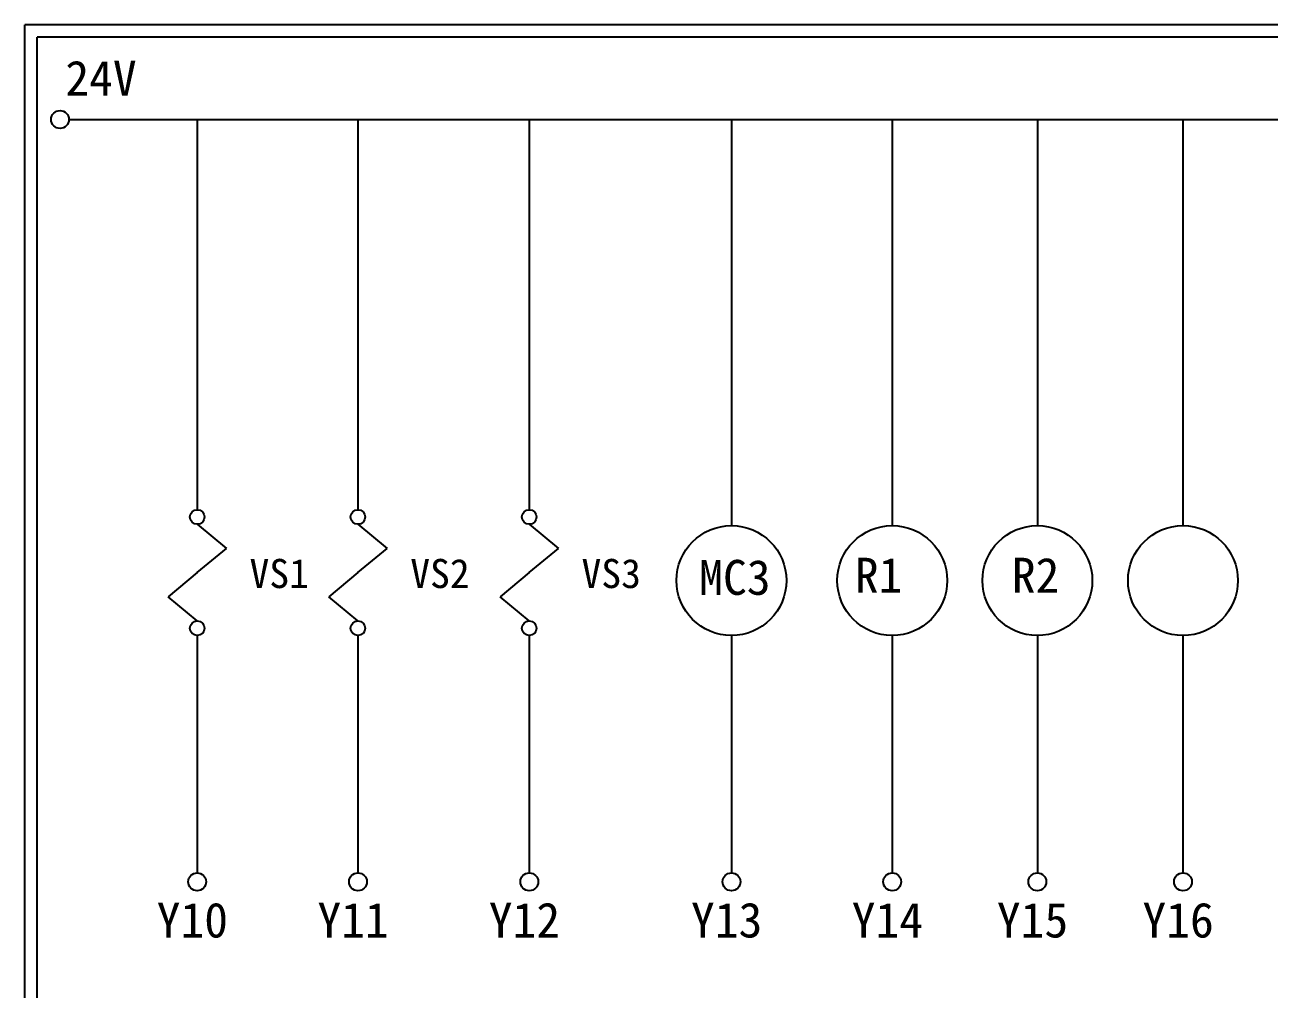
# Model space of a CAD drawing. Extents: x 889 to 1176, y 251 to 455.
# Drawn here: x 889.1 to 1017.2, y 355.8 to 455.2 of the extents above; entities that cross this region are included whole.
import ezdxf

# ---------------------------------------------------------------- set-up
doc = ezdxf.new("R2010")
doc.units = 0
doc.layers.add('圖框層', color=7, linetype='CONTINUOUS')
doc.layers.add('標尺寸層', color=3, linetype='CONTINUOUS')
doc.styles.add('STSL', font='kaiu.ttf')

msp = doc.modelspace()

# ---------------------------------------------------------------- linework, layer by layer
at = {"layer": '圖框層', "color": 7}
for p, q in [((1176.07, 455.16), (889.07, 455.16)), ((889.07, 251.2), (889.07, 455.16)), ((1174.82, 453.91), (890.32, 453.91)), ((890.32, 252.44), (890.32, 453.91))]:
    msp.add_line(p, q, dxfattribs=at)
at = {"layer": '標尺寸層', "color": 7}
for p, q in [((893.61, 445.42), (1171.21, 445.42)), ((906.82, 445.42), (906.82, 405.22)), ((923.38, 445.42), (923.38, 405.22)), ((941.03, 445.42), (941.03, 405.22)), ((961.86, 445.42), (961.86, 403.59)), ((978.42, 445.42), (978.42, 403.59)), ((993.37, 445.42), (993.37, 403.59)), ((1008.37, 445.42), (1008.37, 403.59)), ((906.82, 403.72), (909.83, 401.23)), ((923.38, 403.72), (926.39, 401.23)), ((941.03, 403.72), (944.03, 401.23)), ((906.82, 398.74), (909.83, 401.23)), ((923.38, 398.74), (926.39, 401.23)), ((941.03, 398.74), (944.03, 401.23)), ((906.82, 398.74), (903.82, 396.25)), ((923.38, 398.74), (920.38, 396.25)), ((941.03, 398.74), (938.02, 396.25)), ((906.82, 393.76), (903.82, 396.25)), ((923.38, 393.76), (920.38, 396.25)), ((941.03, 393.76), (938.02, 396.25)), ((906.82, 392.26), (906.82, 367.81)), ((923.38, 392.26), (923.38, 367.81)), ((941.03, 392.26), (941.03, 367.81)), ((961.86, 392.26), (961.86, 367.81)), ((978.42, 392.26), (978.42, 367.81)), ((993.37, 392.26), (993.37, 367.81)), ((1008.37, 392.26), (1008.37, 367.81))]:
    msp.add_line(p, q, dxfattribs=at)
for centre, radius in [((892.69, 445.42), 0.92), ((906.82, 404.47), 0.751), ((923.38, 404.47), 0.751), ((941.03, 404.47), 0.751), ((961.86, 397.92), 5.66), ((978.42, 397.92), 5.66), ((993.37, 397.92), 5.66), ((1008.37, 397.92), 5.66), ((906.82, 393.01), 0.751), ((923.38, 393.01), 0.751), ((941.03, 393.01), 0.751), ((906.82, 366.89), 0.92), ((923.38, 366.89), 0.92), ((941.03, 366.89), 0.92), ((961.86, 366.89), 0.92), ((978.42, 366.89), 0.92), ((993.37, 366.89), 0.92), ((1008.37, 366.89), 0.92)]:
    msp.add_circle(centre, radius, dxfattribs=at)

# ---------------------------------------------------------------- texts
at = {"layer": '圖框層', "color": 4, "style": 'STSL'}
for s, height, p in [('24V', 3.6, (893.24, 447.88)), ('VS1', 3, (912.21, 397.15)), ('VS2', 3, (928.77, 397.15)), ('VS3', 3, (946.41, 397.15)), ('MC3', 3.6, (958.54, 396.45)), ('R1', 3.6, (974.57, 396.67)), ('R2', 3.6, (990.74, 396.67)), ('Y10', 3.6, (902.65, 361.15)), ('Y11', 3.6, (919.21, 361.15)), ('Y12', 3.6, (936.86, 361.15)), ('Y13', 3.6, (957.69, 361.15)), ('Y14', 3.6, (974.25, 361.15)), ('Y15', 3.6, (989.2, 361.15)), ('Y16', 3.6, (1004.2, 361.15))]:
    msp.add_text(s, height=height, dxfattribs=at).set_placement(p)

doc.saveas('drawing.dxf')
